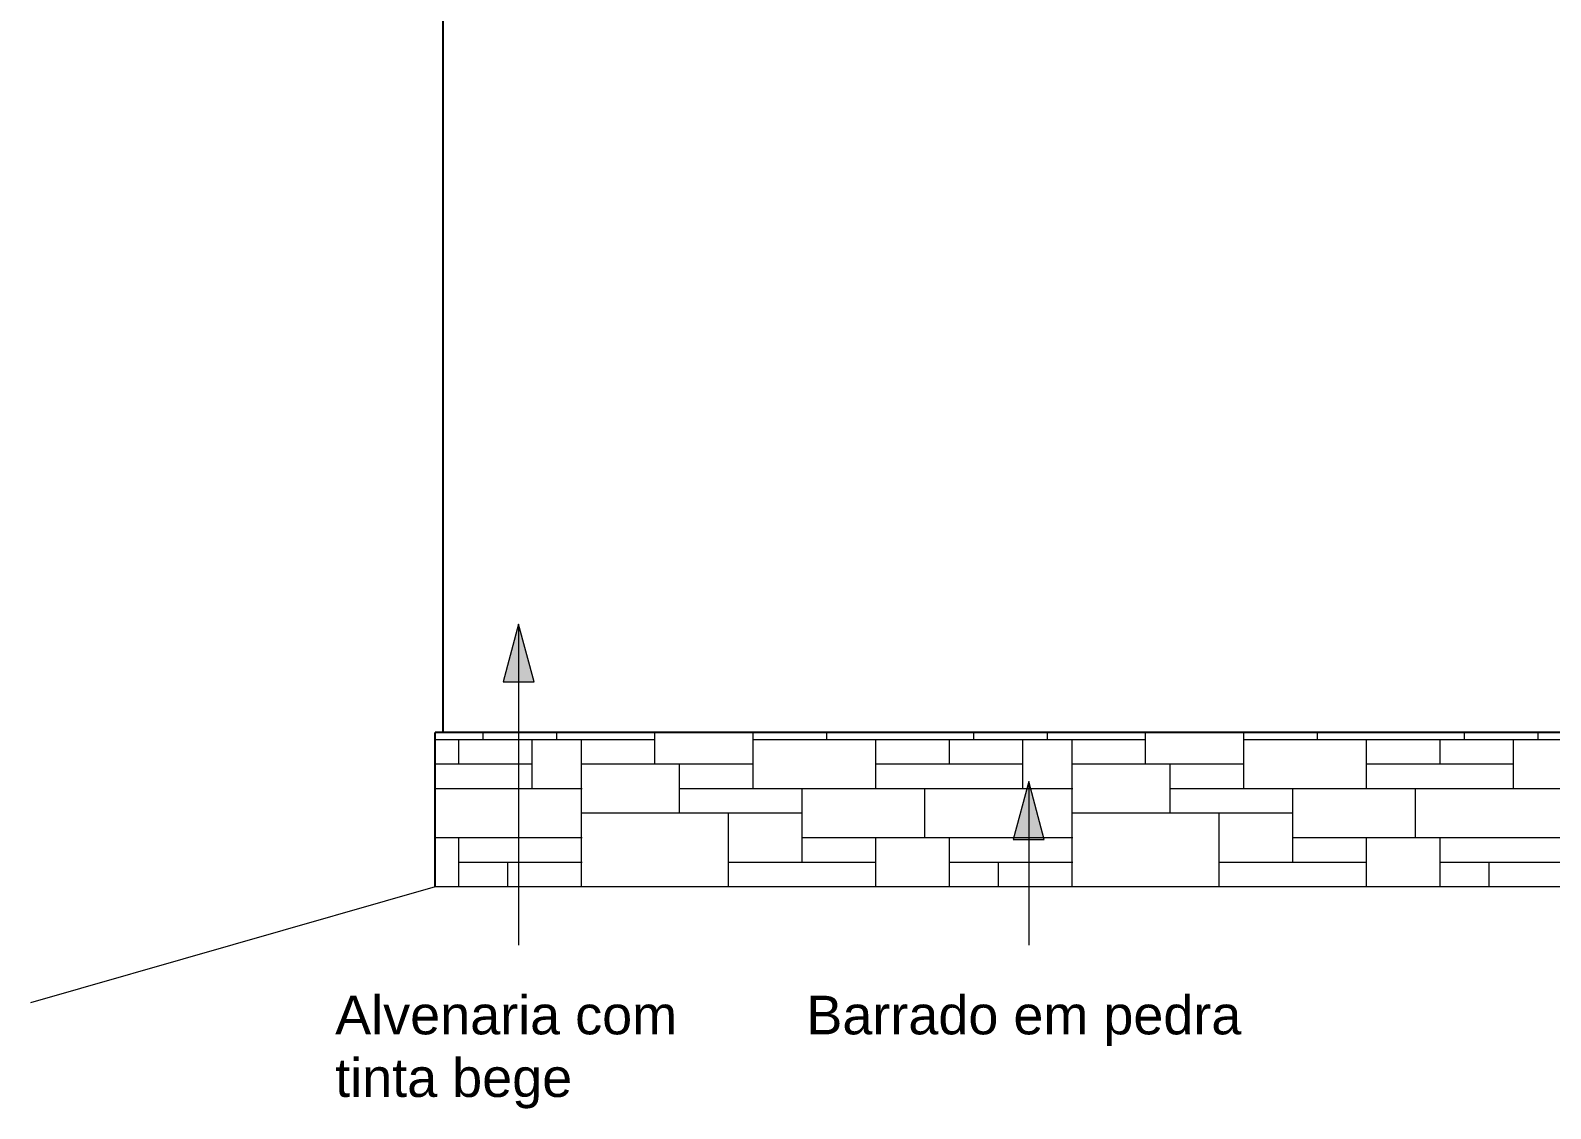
# Model space of a CAD drawing. Header units: millimetres. Extents: x -50912 to 58751, y -45352 to 5553.
# Drawn here: x -13341 to -9407, y -574 to 2217 of the extents above; entities that cross this region are included whole.
import ezdxf

# ---------------------------------------------------------------- set-up
doc = ezdxf.new("R2010")
doc.units = ezdxf.units.MM
for name, color, linetype, lineweight in [('A-DETL-THIN', 151, 'Continuous', 9), ('A-WALL', 113, 'Continuous', 25), ('A-WALL-PATT', 111, 'Continuous', 25), ('G-ANNO-TEXT', 231, 'Continuous', 9)]:
    doc.layers.add(name, color=color, linetype=linetype, lineweight=lineweight)
doc.styles.add('Arial_1', font='arial.ttf', dxfattribs={"height": 100})
pattern_1 = [(0, (2053.9, 0), (0, 1270), [952.5, -317.5]), (0, (2053.9, 63.5), (0, 1270), [0, -381, 381, -190.5, -317.5]), (0, (2053.9, 63.5), (0, 1270), [-952.5, 317.5, 0]), (0, (2053.9, 127), (0, 1270), [0, -571.5, 698.5, 0]), (0, (2053.9, 190.5), (0, 1270), [571.5, -698.5]), (0, (2053.9, 254), (0, 1270), [0, -254, 1016, 0]), (0, (2053.9, 317.5), (0, 1270), [444.5, -317.5, 381, -127]), (0, (2498.4, 381), (0, 1270), [1016, -254]), (0, (1990.4, 444.5), (0, 1270), [698.5, -571.5]), (0, (1799.9, 508), (0, 1270), [571.5, -698.5]), (0, (2053.9, 571.5), (0, 1270), [1016, -254]), (0, (2053.9, 635), (0, 1270), [0, -508, 317.5, -190.5, -254]), (0, (2053.9, 635), (0, 1270), [-1016, 254, 0]), (0, (2688.9, 698.5), (0, 1270), [762, -508]), (0, (2180.9, 762), (0, 1270), [508, -254, 190.5, -317.5]), (0, (2434.9, 825.5), (0, 1270), [508, -190.5, 317.5, -254]), (0, (2942.9, 889), (0, 1270), [762, -508]), (0, (2434.9, 952.5), (0, 1270), [508, -762]), (0, (2688.9, 1016), (0, 1270), [571.5, -698.5]), (0, (2688.9, 1079.5), (0, 1270), [0, -381, 889, 0]), (0, (2307.9, 1143), (0, 1270), [381, -889]), (0, (2688.9, 1206.5), (0, 1270), [889, -381]), (90, (2053.9, 508), (-1270, 8e-14), [190.5, -508, 444.5, -127]), (90, (2180.9, 571.5), (-1270, 8e-14), [317.5, -190.5, 127, -635]), (90, (2244.4, 317.5), (-1270, 8e-14), [127, -1143]), (90, (2307.9, 190.5), (-1270, 8e-14), [127, -762, 190.5, -190.5]), (90, (2371.4, 444.5), (-1270, 8e-14), [127, -1143]), (90, (2434.9, 0), (-1270, 8e-14), [190.5, -571.5, 317.5, -190.5]), (90, (2498.4, 254), (-1270, 8e-14), [190.5, -1079.5]), (90, (2561.9, 571.5), (-1270, 8e-14), [190.5, -63.5, 127, -889]), (90, (2625.4, 63.5), (-1270, 8e-14), [190.5, -1079.5]), (90, (2688.9, 381), (-1270, 8e-14), [190.5, -63.5, 190.5, -127, -698.5]), (90, (2688.9, 381), (-1270, 8e-14), [-571.5, 317.5, -381]), (90, (2815.9, 381), (-1270, 8e-14), [0, -889, 127, -127, -127]), (90, (2815.9, 381), (-1270, 8e-14), [-1143, 127, 0]), (90, (2879.4, 571.5), (-1270, 8e-14), [127, -1143]), (90, (2942.9, 127), (-1270, 8e-14), [127, -444.5, 317.5, -381]), (90, (3006.4, 317.5), (-1270, 8e-14), [63.5, -825.5, 190.5, -190.5]), (90, (3069.9, 381), (-1270, 8e-14), [317.5, -317.5, 190.5, -444.5]), (90, (3133.4, 698.5), (-1270, 8e-14), [190.5, -317.5, 127, -635]), (90, (3196.9, 254), (-1270, 8e-14), [127, -1143]), (90, (3260.4, 381), (-1270, 8e-14), [127, -381, 190.5, -571.5])]

msp = doc.modelspace()

# ---------------------------------------------------------------- hatches: boundary and pattern name
at = {"layer": 'A-WALL-PATT', "lineweight": 9}
h = msp.add_hatch(dxfattribs=at)
h.set_pattern_fill('FP_5', color=256, style=0, pattern_type=2)
h.set_pattern_definition(pattern_1)
h.paths.add_polyline_path([(-12274.049, 0), (-12274.049, 400), (-12294.049, 400), (-12294.049, 0), (-12277.416, 0)])
h = msp.add_hatch(dxfattribs=at)
h.set_pattern_fill('FP_5', color=256, style=0, pattern_type=2)
h.set_pattern_definition(pattern_1)
h.paths.add_polyline_path([(-10581.108, 0), (-8914.049, 0), (-8914.049, 400), (-12274.049, 400), (-12274.049, 0), (-11501.178, 0)])
at = {"layer": 'G-ANNO-TEXT'}
for points in [[(-12077.887, 680.375), (-12118.079, 530.375), (-12037.695, 530.375)], [(-10757.289, 272.839), (-10797.481, 122.839), (-10717.097, 122.839)]]:
    msp.add_hatch(color=7, dxfattribs=at).paths.add_polyline_path(points)

# ---------------------------------------------------------------- linework, layer by layer
at = {"layer": 'A-DETL-THIN'}
for p, q in [((-12294.049, 0), (-13341.317, -300.299)), ((-1108.776, 0), (-12294.049, 0))]:
    msp.add_line(p, q, dxfattribs=at)
at = {"layer": 'A-WALL'}
for p, q in [((-12274.049, 4586.037), (-12274.049, 400)), ((-12294.049, 0), (-12294.049, 400)), ((-8914.049, 400), (-12294.049, 400))]:
    msp.add_line(p, q, dxfattribs=at)
at = {"layer": 'G-ANNO-TEXT', "color": 7}
for p, q in [((-12077.887, 680.375), (-12118.079, 530.375)), ((-12037.695, 530.375), (-12077.887, 680.375)), ((-12077.887, 680.375), (-12077.887, -151.298)), ((-12118.079, 530.375), (-12037.695, 530.375)), ((-10757.289, 272.839), (-10797.481, 122.839)), ((-10717.097, 122.839), (-10757.289, 272.839)), ((-10757.289, 272.839), (-10757.289, -151.298)), ((-10797.481, 122.839), (-10717.097, 122.839))]:
    msp.add_line(p, q, dxfattribs=at)

# ---------------------------------------------------------------- texts
at = {"layer": 'G-ANNO-TEXT', "color": 7, "char_height": 100, "attachment_point": 1, "style": 'Arial_1'}
for s, insert, width in [('Alvenaria com  ', (-12552.449, -281.882), 1150.42156), ('Barrado em pedra', (-11332.789, -281.882), 1390.92781), ('tinta bege', (-12552.449, -443.939), 761.60312)]:
    msp.add_mtext(s, dxfattribs=dict(at, insert=insert, width=width))

doc.saveas('drawing.dxf')
